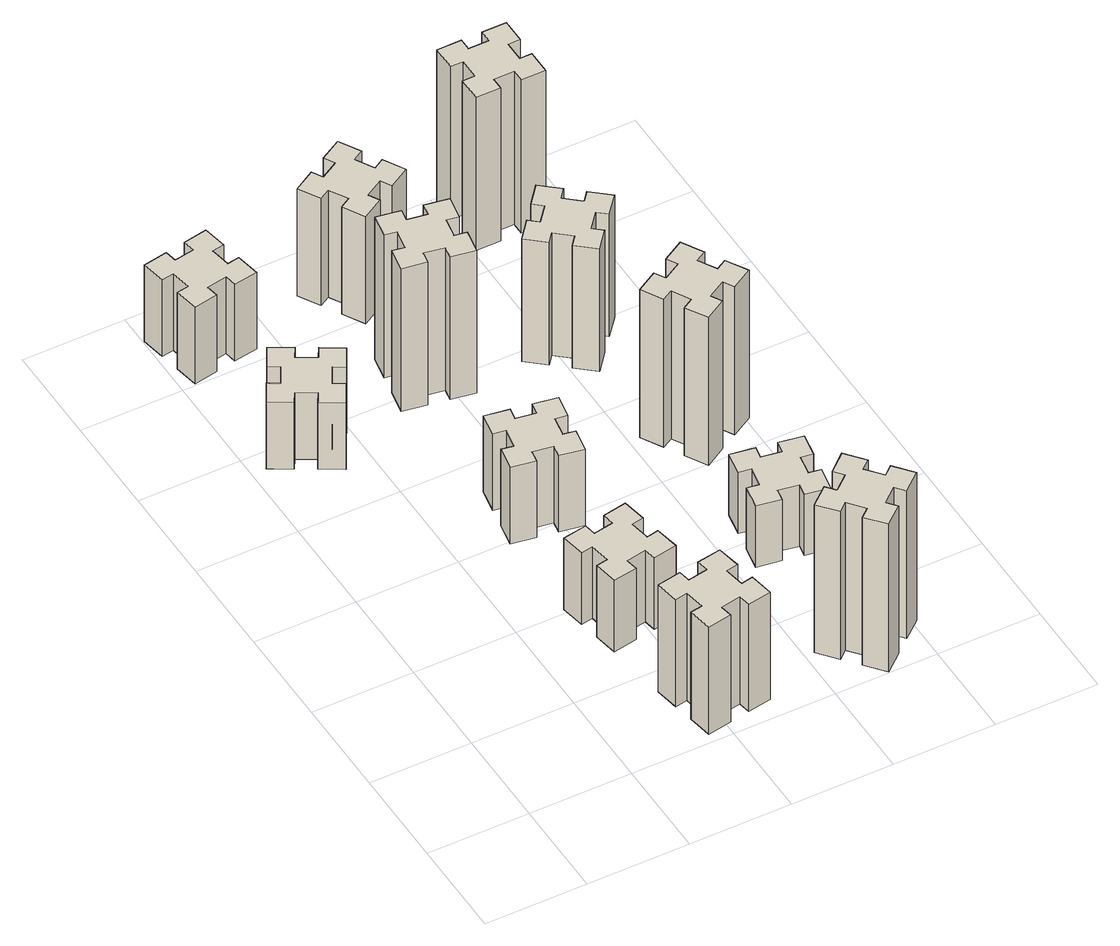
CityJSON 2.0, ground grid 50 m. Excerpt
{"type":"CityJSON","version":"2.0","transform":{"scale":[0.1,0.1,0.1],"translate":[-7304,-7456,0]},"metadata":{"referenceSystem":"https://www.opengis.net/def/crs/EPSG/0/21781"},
"CityObjects":{
"building1":{"type":"Building","attributes":{"class":"1000","function":"1000","usage":"1000","yearOfConstruction":2016,"roofType":"1000","measuredHeight":39,"storeysAboveGround":30,"storeysBelowGround":0},"geometry":[{"type":"Solid","lod":"1","boundaries":[[[[0,1,2,3,4,5,6,7,8,9,10,11,12,13,14,15,16,17,18,19]],[[17,16,20,21]],[[16,15,22,20]],[[15,14,23,22]],[[14,13,24,23]],[[13,12,25,24]],[[12,11,26,25]],[[11,10,27,26]],[[10,9,28,27]],[[9,8,29,28]],[[8,7,30,29]],[[7,6,31,30]],[[6,5,32,31]],[[5,4,33,32]],[[4,3,34,33]],[[3,2,35,34]],[[2,1,36,35]],[[1,0,37,36]],[[0,19,38,37]],[[19,18,39,38]],[[18,17,21,39]],[[24,25,26,27,28,29,30,31,32,33,34,35,36,37,38,39,21,20,22,23]]]]}]},
"building2":{"type":"Building","attributes":{"class":"1000","function":"1000","usage":"1000","yearOfConstruction":2016,"roofType":"1000","measuredHeight":63,"storeysAboveGround":30,"storeysBelowGround":0},"geometry":[{"type":"Solid","lod":"1","boundaries":[[[[40,41,42,43,44,45,46,47,48,49,50,51,52,53,54,55,56,57,58,59]],[[57,56,60,61]],[[56,55,62,60]],[[55,54,63,62]],[[54,53,64,63]],[[53,52,65,64]],[[52,51,66,65]],[[51,50,67,66]],[[50,49,68,67]],[[49,48,69,68]],[[48,47,70,69]],[[47,46,71,70]],[[46,45,72,71]],[[45,44,73,72]],[[44,43,74,73]],[[43,42,75,74]],[[42,41,76,75]],[[41,40,77,76]],[[40,59,78,77]],[[59,58,79,78]],[[58,57,61,79]],[[64,65,66,67,68,69,70,71,72,73,74,75,76,77,78,79,61,60,62,63]]]]}]},
"building3":{"type":"Building","attributes":{"class":"1000","function":"1000","usage":"1000","yearOfConstruction":2016,"roofType":"1000","measuredHeight":45,"storeysAboveGround":30,"storeysBelowGround":0},"geometry":[{"type":"Solid","lod":"1","boundaries":[[[[80,81,82,83,84,85,86,87,88,89,90,91,92,93,94,95,96,97,98,99]],[[97,96,100,101]],[[96,95,102,100]],[[95,94,103,102]],[[94,93,104,103]],[[93,92,105,104]],[[92,91,106,105]],[[91,90,107,106]],[[90,89,108,107]],[[89,88,109,108]],[[88,87,110,109]],[[87,86,111,110]],[[86,85,112,111]],[[85,84,113,112]],[[84,83,114,113]],[[83,82,115,114]],[[82,81,116,115]],[[81,80,117,116]],[[80,99,118,117]],[[99,98,119,118]],[[98,97,101,119]],[[104,105,106,107,108,109,110,111,112,113,114,115,116,117,118,119,101,100,102,103]]]]}]},
"building4":{"type":"Building","attributes":{"class":"1000","function":"1000","usage":"1000","yearOfConstruction":2016,"roofType":"1000","measuredHeight":42,"storeysAboveGround":30,"storeysBelowGround":0},"geometry":[{"type":"Solid","lod":"1","boundaries":[[[[120,121,122,123,124,125,126,127,128,129,130,131,132,133,134,135,136,137,138,139]],[[137,136,140,141]],[[136,135,142,140]],[[135,134,143,142]],[[134,133,144,143]],[[133,132,145,144]],[[132,131,146,145]],[[131,130,147,146]],[[130,129,148,147]],[[129,128,149,148]],[[128,127,150,149]],[[127,126,151,150]],[[126,125,152,151]],[[125,124,153,152]],[[124,123,154,153]],[[123,122,155,154]],[[122,121,156,155]],[[121,120,157,156]],[[120,139,158,157]],[[139,138,159,158]],[[138,137,141,159]],[[144,145,146,147,148,149,150,151,152,153,154,155,156,157,158,159,141,140,142,143]]]]}]},
"building5":{"type":"Building","attributes":{"class":"1000","function":"1000","usage":"1000","yearOfConstruction":2016,"roofType":"1000","measuredHeight":45,"storeysAboveGround":30,"storeysBelowGround":0},"geometry":[{"type":"Solid","lod":"1","boundaries":[[[[160,161,162,163,164,165,166,167,168,169,170,171,172,173,174,175,176,177,178,179]],[[177,176,180,181]],[[176,175,182,180]],[[175,174,183,182]],[[174,173,184,183]],[[173,172,185,184]],[[172,171,186,185]],[[171,170,187,186]],[[170,169,188,187]],[[169,168,189,188]],[[168,167,190,189]],[[167,166,191,190]],[[166,165,192,191]],[[165,164,193,192]],[[164,163,194,193]],[[163,162,195,194]],[[162,161,196,195]],[[161,160,197,196]],[[160,179,198,197]],[[179,178,199,198]],[[178,177,181,199]],[[184,185,186,187,188,189,190,191,192,193,194,195,196,197,198,199,181,180,182,183]]]]}]},
"building6":{"type":"Building","attributes":{"class":"1000","function":"1000","usage":"1000","yearOfConstruction":2016,"roofType":"1000","measuredHeight":84,"storeysAboveGround":30,"storeysBelowGround":0},"geometry":[{"type":"Solid","lod":"1","boundaries":[[[[200,201,202,203,204,205,206,207,208,209,210,211,212,213,214,215,216,217,218,219]],[[217,216,220,221]],[[216,215,222,220]],[[215,214,223,222]],[[214,213,224,223]],[[213,212,225,224]],[[212,211,226,225]],[[211,210,227,226]],[[210,209,228,227]],[[209,208,229,228]],[[208,207,230,229]],[[207,206,231,230]],[[206,205,232,231]],[[205,204,233,232]],[[204,203,234,233]],[[203,202,235,234]],[[202,201,236,235]],[[201,200,237,236]],[[200,219,238,237]],[[219,218,239,238]],[[218,217,221,239]],[[224,225,226,227,228,229,230,231,232,233,234,235,236,237,238,239,221,220,222,223]]]]}]},
"building7":{"type":"Building","attributes":{"class":"1000","function":"1000","usage":"1000","yearOfConstruction":2016,"roofType":"1000","measuredHeight":87,"storeysAboveGround":30,"storeysBelowGround":0},"geometry":[{"type":"Solid","lod":"1","boundaries":[[[[240,241,242,243,244,245,246,247,248,249,250,251,252,253,254,255,256,257,258,259]],[[257,256,260,261]],[[256,255,262,260]],[[255,254,263,262]],[[254,253,264,263]],[[253,252,265,264]],[[252,251,266,265]],[[251,250,267,266]],[[250,249,268,267]],[[249,248,269,268]],[[248,247,270,269]],[[247,246,271,270]],[[246,245,272,271]],[[245,244,273,272]],[[244,243,274,273]],[[243,242,275,274]],[[242,241,276,275]],[[241,240,277,276]],[[240,259,278,277]],[[259,258,279,278]],[[258,257,261,279]],[[264,265,266,267,268,269,270,271,272,273,274,275,276,277,278,279,261,260,262,263]]]]}]},
"building8":{"type":"Building","attributes":{"class":"1000","function":"1000","usage":"1000","yearOfConstruction":2016,"roofType":"1000","measuredHeight":63,"storeysAboveGround":30,"storeysBelowGround":0},"geometry":[{"type":"Solid","lod":"1","boundaries":[[[[280,281,282,283,284,285,286,287,288,289,290,291,292,293,294,295,296,297,298,299]],[[297,296,300,301]],[[296,295,302,300]],[[295,294,303,302]],[[294,293,304,303]],[[293,292,305,304]],[[292,291,306,305]],[[291,290,307,306]],[[290,289,308,307]],[[289,288,309,308]],[[288,287,310,309]],[[287,286,311,310]],[[286,285,312,311]],[[285,284,313,312]],[[284,283,314,313]],[[283,282,315,314]],[[282,281,316,315]],[[281,280,317,316]],[[280,299,318,317]],[[299,298,319,318]],[[298,297,301,319]],[[304,305,306,307,308,309,310,311,312,313,314,315,316,317,318,319,301,300,302,303]]]]}]},
"building9":{"type":"Building","attributes":{"class":"1000","function":"1000","usage":"1000","yearOfConstruction":2016,"roofType":"1000","measuredHeight":36,"storeysAboveGround":30,"storeysBelowGround":0},"geometry":[{"type":"Solid","lod":"1","boundaries":[[[[320,321,322,323,324,325,326,327,328,329,330,331,332,333,334,335,336,337,338,339]],[[337,336,340,341]],[[336,335,342,340]],[[335,334,343,342]],[[334,333,344,343]],[[333,332,345,344]],[[332,331,346,345]],[[331,330,347,346]],[[330,329,348,347]],[[329,328,349,348]],[[328,327,350,349]],[[327,326,351,350]],[[326,325,352,351]],[[325,324,353,352]],[[324,323,354,353]],[[323,322,355,354]],[[322,321,356,355]],[[321,320,357,356]],[[320,339,358,357]],[[339,338,359,358]],[[338,337,341,359]],[[344,345,346,347,348,349,350,351,352,353,354,355,356,357,358,359,341,340,342,343]]]]}]},
"building10":{"type":"Building","attributes":{"class":"1000","function":"1000","usage":"1000","yearOfConstruction":2016,"roofType":"1000","measuredHeight":87,"storeysAboveGround":30,"storeysBelowGround":0},"geometry":[{"type":"Solid","lod":"1","boundaries":[[[[360,361,362,363,364,365,366,367,368,369,370,371,372,373,374,375,376,377,378,379]],[[377,376,380,381]],[[376,375,382,380]],[[375,374,383,382]],[[374,373,384,383]],[[373,372,385,384]],[[372,371,386,385]],[[371,370,387,386]],[[370,369,388,387]],[[369,368,389,388]],[[368,367,390,389]],[[367,366,391,390]],[[366,365,392,391]],[[365,364,393,392]],[[364,363,394,393]],[[363,362,395,394]],[[362,361,396,395]],[[361,360,397,396]],[[360,379,398,397]],[[379,378,399,398]],[[378,377,381,399]],[[384,385,386,387,388,389,390,391,392,393,394,395,396,397,398,399,381,380,382,383]]]]}]},
"building11":{"type":"Building","attributes":{"class":"1000","function":"1000","usage":"1000","yearOfConstruction":2016,"roofType":"1000","measuredHeight":72,"storeysAboveGround":30,"storeysBelowGround":0},"geometry":[{"type":"Solid","lod":"1","boundaries":[[[[400,401,402,403,404,405,406,407,408,409,410,411,412,413,414,415,416,417,418,419]],[[417,416,420,421]],[[416,415,422,420]],[[415,414,423,422]],[[414,413,424,423]],[[413,412,425,424]],[[412,411,426,425]],[[411,410,427,426]],[[410,409,428,427]],[[409,408,429,428]],[[408,407,430,429]],[[407,406,431,430]],[[406,405,432,431]],[[405,404,433,432]],[[404,403,434,433]],[[403,402,435,434]],[[402,401,436,435]],[[401,400,437,436]],[[400,419,438,437]],[[419,418,439,438]],[[418,417,421,439]],[[424,425,426,427,428,429,430,431,432,433,434,435,436,437,438,439,421,420,422,423]]]]}]},
"building12":{"type":"Building","attributes":{"class":"1000","function":"1000","usage":"1000","yearOfConstruction":2016,"roofType":"1000","measuredHeight":90,"storeysAboveGround":30,"storeysBelowGround":0},"geometry":[{"type":"Solid","lod":"1","boundaries":[[[[440,441,442,443,444,445,446,447,448,449,450,451,452,453,454,455,456,457,458,459]],[[457,456,460,461]],[[456,455,462,460]],[[455,454,463,462]],[[454,453,464,463]],[[453,452,465,464]],[[452,451,466,465]],[[451,450,467,466]],[[450,449,468,467]],[[449,448,469,468]],[[448,447,470,469]],[[447,446,471,470]],[[446,445,472,471]],[[445,444,473,472]],[[444,443,474,473]],[[443,442,475,474]],[[442,441,476,475]],[[441,440,477,476]],[[440,459,478,477]],[[459,458,479,478]],[[458,457,461,479]],[[464,465,466,467,468,469,470,471,472,473,474,475,476,477,478,479,461,460,462,463]]]]}]}
},
"vertices":[
[376,2367,0],[426,2454,0],[478,2424,0],[538,2528,0],[434,2588,0],[404,2536,0],[317,2586,0],[347,2638,0],[243,2698,0],[183,2594,0],[235,2564,0],[185,2477,0],[133,2507,0],[73,2403,0],[177,2343,0],[207,2395,0],[294,2345,0],[264,2293,0],[368,2233,0],[428,2337,0],[294,2345,390],[264,2293,390],[207,2395,390],[177,2343,390],[73,2403,390],[133,2507,390],[185,2477,390],[235,2564,390],[183,2594,390],[243,2698,390],[347,2638,390],[317,2586,390],[404,2536,390],[434,2588,390],[538,2528,390],[478,2424,390],[426,2454,390],[376,2367,390],[428,2337,390],[368,2233,390],
[1015,128,0],[1114,146,0],[1124,87,0],[1242,107,0],[1221,226,0],[1162,215,0],[1145,314,0],[1204,324,0],[1183,442,0],[1065,421,0],[1075,362,0],[977,345,0],[967,404,0],[848,383,0],[869,265,0],[928,275,0],[946,177,0],[887,167,0],[907,48,0],[1026,69,0],[946,177,630],[887,167,630],[928,275,630],[869,265,630],[848,383,630],[967,404,630],[977,345,630],[1075,362,630],[1065,421,630],[1183,442,630],[1204,324,630],[1145,314,630],[1162,215,630],[1221,226,630],[1242,107,630],[1124,87,630],[1114,146,630],[1015,128,630],[1026,69,630],[907,48,630],
[88,3235,0],[106,3137,0],[47,3127,0],[67,3008,0],[186,3029,0],[175,3088,0],[274,3106,0],[284,3047,0],[402,3067,0],[381,3186,0],[322,3175,0],[305,3274,0],[364,3284,0],[343,3402,0],[225,3381,0],[235,3322,0],[137,3305,0],[127,3364,0],[8,3343,0],[29,3225,0],[137,3305,450],[127,3364,450],[235,3322,450],[225,3381,450],[343,3402,450],[364,3284,450],[305,3274,450],[322,3175,450],[381,3186,450],[402,3067,450],[284,3047,450],[274,3106,450],[175,3088,450],[186,3029,450],[67,3008,450],[47,3127,450],[106,3137,450],[88,3235,450],[29,3225,450],[8,3343,450],
[975,1002,0],[877,985,0],[867,1044,0],[748,1023,0],[769,905,0],[828,915,0],[846,817,0],[787,807,0],[807,688,0],[926,709,0],[915,768,0],[1014,786,0],[1024,727,0],[1142,747,0],[1121,866,0],[1062,855,0],[1045,954,0],[1104,964,0],[1083,1082,0],[965,1061,0],[1045,954,420],[1104,964,420],[1062,855,420],[1121,866,420],[1142,747,420],[1024,727,420],[1014,786,420],[915,768,420],[926,709,420],[807,688,420],[787,807,420],[846,817,420],[828,915,420],[769,905,420],[748,1023,420],[867,1044,420],[877,985,420],[975,1002,420],[965,1061,420],[1083,1082,420],
[877,1526,0],[975,1508,0],[965,1449,0],[1083,1428,0],[1104,1547,0],[1045,1557,0],[1062,1655,0],[1121,1645,0],[1142,1763,0],[1024,1784,0],[1014,1725,0],[915,1742,0],[926,1801,0],[807,1822,0],[787,1704,0],[846,1694,0],[828,1595,0],[769,1606,0],[748,1487,0],[867,1467,0],[828,1595,450],[769,1606,450],[846,1694,450],[787,1704,450],[807,1822,450],[926,1801,450],[915,1742,450],[1014,1725,450],[1024,1784,450],[1142,1763,450],[1121,1645,450],[1062,1655,450],[1045,1557,450],[1104,1547,450],[1083,1428,450],[965,1449,450],[975,1508,450],[877,1526,450],[867,1467,450],[748,1487,450],
[1014,2665,0],[915,2682,0],[926,2741,0],[807,2762,0],[787,2644,0],[846,2634,0],[828,2535,0],[769,2546,0],[748,2427,0],[867,2407,0],[877,2466,0],[975,2448,0],[965,2389,0],[1083,2368,0],[1104,2487,0],[1045,2497,0],[1062,2595,0],[1121,2585,0],[1142,2703,0],[1024,2724,0],[1062,2595,840],[1121,2585,840],[1045,2497,840],[1104,2487,840],[1083,2368,840],[965,2389,840],[975,2448,840],[877,2466,840],[867,2407,840],[748,2427,840],[769,2546,840],[828,2535,840],[846,2634,840],[787,2644,840],[807,2762,840],[926,2741,840],[915,2682,840],[1014,2665,840],[1024,2724,840],[1142,2703,840],
[1818,129,0],[1894,193,0],[1933,147,0],[2025,224,0],[1948,316,0],[1902,278,0],[1837,354,0],[1883,393,0],[1806,485,0],[1714,408,0],[1753,362,0],[1676,297,0],[1638,343,0],[1546,266,0],[1623,174,0],[1669,213,0],[1733,136,0],[1687,98,0],[1764,6,0],[1856,83,0],[1733,136,870],[1687,98,870],[1669,213,870],[1623,174,870],[1546,266,870],[1638,343,870],[1676,297,870],[1753,362,870],[1714,408,870],[1806,485,870],[1883,393,870],[1837,354,870],[1902,278,870],[1948,316,870],[2025,224,870],[1933,147,870],[1894,193,870],[1818,129,870],[1856,83,870],[1764,6,870],
[1066,3217,0],[1016,3304,0],[1068,3334,0],[1008,3438,0],[904,3378,0],[934,3326,0],[847,3276,0],[817,3328,0],[713,3268,0],[773,3164,0],[825,3194,0],[875,3107,0],[823,3077,0],[883,2973,0],[987,3033,0],[957,3085,0],[1044,3135,0],[1074,3083,0],[1178,3143,0],[1118,3247,0],[1044,3135,630],[1074,3083,630],[957,3085,630],[987,3033,630],[883,2973,630],[823,3077,630],[875,3107,630],[825,3194,630],[773,3164,630],[713,3268,630],[817,3328,630],[847,3276,630],[934,3326,630],[904,3378,630],[1008,3438,630],[1068,3334,630],[1016,3304,630],[1066,3217,630],[1118,3247,630],[1178,3143,630],
[1717,886,0],[1815,868,0],[1805,809,0],[1923,788,0],[1944,907,0],[1885,917,0],[1902,1015,0],[1961,1005,0],[1982,1123,0],[1864,1144,0],[1854,1085,0],[1755,1102,0],[1766,1161,0],[1647,1182,0],[1627,1064,0],[1686,1054,0],[1668,955,0],[1609,966,0],[1588,847,0],[1707,827,0],[1668,955,360],[1609,966,360],[1686,1054,360],[1627,1064,360],[1647,1182,360],[1766,1161,360],[1755,1102,360],[1854,1085,360],[1864,1144,360],[1982,1123,360],[1961,1005,360],[1902,1015,360],[1885,917,360],[1944,907,360],[1923,788,360],[1805,809,360],[1815,868,360],[1717,886,360],[1707,827,360],[1588,847,360],
[1906,1737,0],[1856,1824,0],[1908,1854,0],[1848,1958,0],[1744,1898,0],[1774,1846,0],[1687,1796,0],[1657,1848,0],[1553,1788,0],[1613,1684,0],[1665,1714,0],[1715,1627,0],[1663,1597,0],[1723,1493,0],[1827,1553,0],[1797,1605,0],[1884,1655,0],[1914,1603,0],[2018,1663,0],[1958,1767,0],[1884,1655,870],[1914,1603,870],[1797,1605,870],[1827,1553,870],[1723,1493,870],[1663,1597,870],[1715,1627,870],[1665,1714,870],[1613,1684,870],[1553,1788,870],[1657,1848,870],[1687,1796,870],[1774,1846,870],[1744,1898,870],[1848,1958,870],[1908,1854,870],[1856,1824,870],[1906,1737,870],[1958,1767,870],[2018,1663,870],
[1694,2517,0],[1618,2582,0],[1656,2628,0],[1564,2705,0],[1487,2613,0],[1533,2574,0],[1469,2498,0],[1423,2536,0],[1346,2444,0],[1438,2367,0],[1476,2413,0],[1553,2349,0],[1514,2303,0],[1606,2226,0],[1683,2318,0],[1637,2356,0],[1702,2433,0],[1748,2394,0],[1825,2486,0],[1733,2563,0],[1702,2433,720],[1748,2394,720],[1637,2356,720],[1683,2318,720],[1606,2226,720],[1514,2303,720],[1553,2349,720],[1476,2413,720],[1438,2367,720],[1346,2444,720],[1423,2536,720],[1469,2498,720],[1533,2574,720],[1487,2613,720],[1564,2705,720],[1656,2628,720],[1618,2582,720],[1694,2517,720],[1733,2563,720],[1825,2486,720],
[1635,3195,0],[1735,3195,0],[1735,3135,0],[1855,3135,0],[1855,3255,0],[1795,3255,0],[1795,3355,0],[1855,3355,0],[1855,3475,0],[1735,3475,0],[1735,3415,0],[1635,3415,0],[1635,3475,0],[1515,3475,0],[1515,3355,0],[1575,3355,0],[1575,3255,0],[1515,3255,0],[1515,3135,0],[1635,3135,0],[1575,3255,900],[1515,3255,900],[1575,3355,900],[1515,3355,900],[1515,3475,900],[1635,3475,900],[1635,3415,900],[1735,3415,900],[1735,3475,900],[1855,3475,900],[1855,3355,900],[1795,3355,900],[1795,3255,900],[1855,3255,900],[1855,3135,900],[1735,3135,900],[1735,3195,900],[1635,3195,900],[1635,3135,900],[1515,3135,900]
]}
